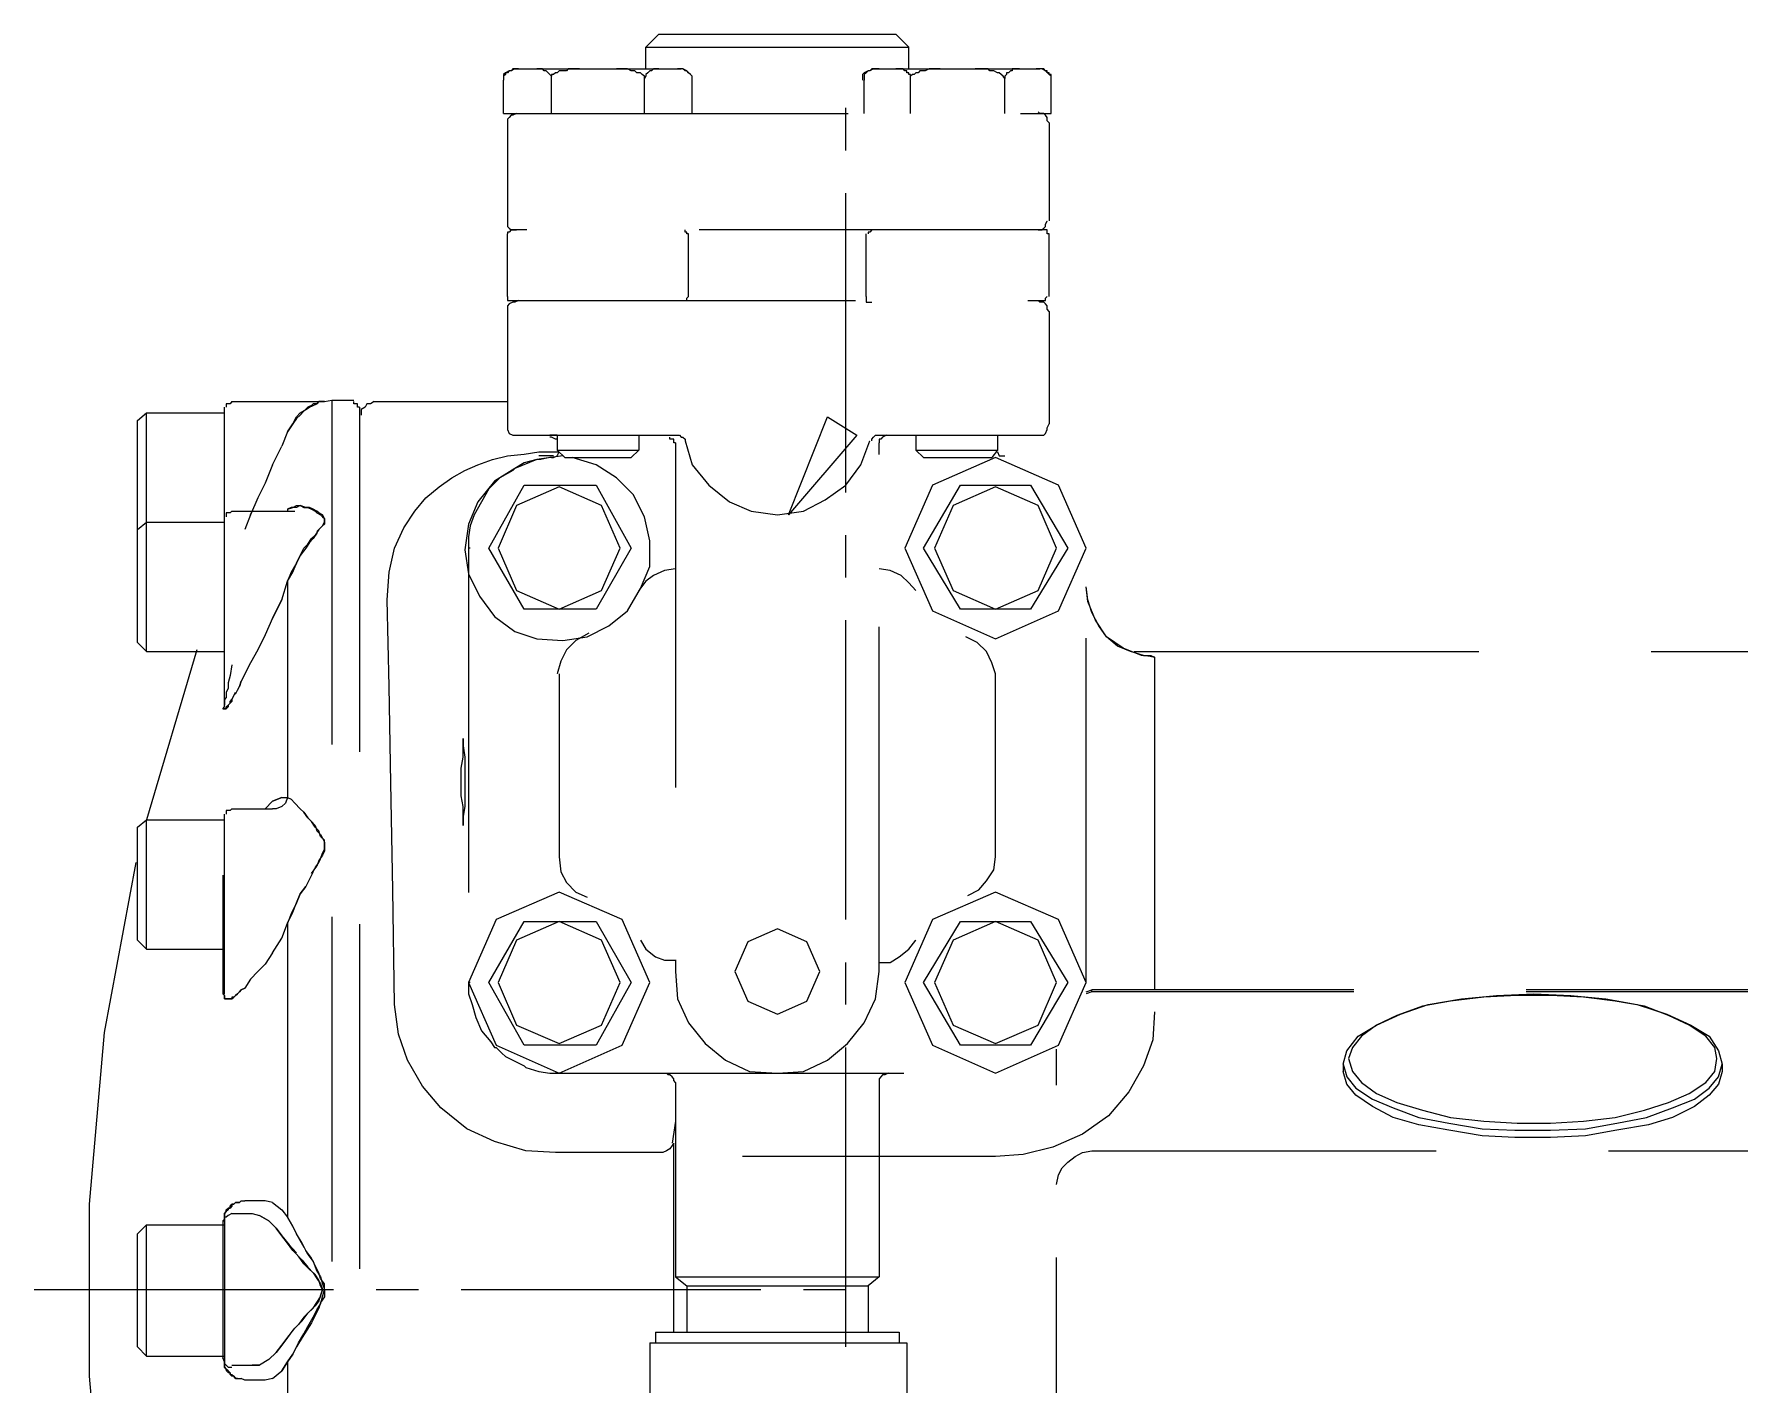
# Model space of a CAD drawing. Header units: inches. Extents: x -229 to 371, y -110 to 269.
# Drawn here: x 65.4 to 77.78, y 214.33 to 224.13 of the extents above; entities that cross this region are included whole.
import ezdxf

# ---------------------------------------------------------------- set-up
doc = ezdxf.new("R2010")
doc.units = ezdxf.units.IN
doc.header["$MEASUREMENT"] = 0
doc.linetypes.add('HIDDEN', pattern=[0.375, 0.25, -0.125])
doc.layers.get('0').update_dxf_attribs({"color": 10})

msp = doc.modelspace()

# ---------------------------------------------------------------- linework, layer by layer
at = {"color": 1, "linetype": 'HIDDEN', "ltscale": 10}
for p, q in [((69.841, 224.036), (69.935, 224.13)), ((69.841, 223.877), (69.841, 224.036)), ((69.841, 224.036), (71.747, 224.036)), ((69.935, 224.13), (71.653, 224.13)), ((71.747, 224.036), (71.653, 224.13)), ((71.747, 223.877), (71.747, 224.036)), ((68.821, 223.849), (68.808, 223.837)), ((68.808, 223.837), (68.808, 223.809)), ((68.821, 223.837), (68.808, 223.824)), ((68.808, 223.824), (68.808, 223.809)), ((68.808, 223.809), (68.808, 223.796)), ((68.808, 223.809), (68.808, 223.796)), ((68.808, 223.553), (68.808, 223.796)), ((68.808, 223.796), (68.808, 223.796)), ((68.849, 223.864), (68.821, 223.849)), ((68.836, 223.849), (68.821, 223.849)), ((68.821, 223.849), (68.821, 223.837)), ((68.849, 223.864), (68.836, 223.849)), ((68.862, 223.864), (68.849, 223.864)), ((68.862, 223.864), (68.849, 223.864)), ((68.889, 223.877), (68.862, 223.864)), ((68.876, 223.877), (68.862, 223.864)), ((68.889, 223.877), (68.876, 223.877)), ((68.876, 223.877), (68.876, 223.877)), ((68.889, 223.877), (70.096, 223.877)), ((68.902, 223.877), (68.889, 223.877)), ((68.917, 223.877), (68.902, 223.877)), ((69.063, 223.877), (69.05, 223.877)), ((69.078, 223.877), (69.063, 223.877)), ((69.091, 223.877), (69.078, 223.877)), ((69.103, 223.864), (69.091, 223.877)), ((69.091, 223.877), (69.091, 223.877)), ((69.116, 223.864), (69.103, 223.864)), ((69.131, 223.849), (69.116, 223.864)), ((69.116, 223.864), (69.116, 223.864)), ((69.144, 223.837), (69.131, 223.849)), ((69.131, 223.849), (69.131, 223.849)), ((69.156, 223.824), (69.144, 223.837)), ((69.144, 223.837), (69.144, 223.837)), ((69.171, 223.837), (69.156, 223.837)), ((69.156, 223.837), (69.156, 223.824)), ((69.156, 223.553), (69.156, 223.824)), ((69.184, 223.849), (69.171, 223.837)), ((69.197, 223.849), (69.184, 223.849)), ((69.211, 223.864), (69.197, 223.849)), ((69.224, 223.864), (69.211, 223.864)), ((69.237, 223.864), (69.224, 223.864)), ((69.265, 223.864), (69.237, 223.864)), ((69.277, 223.877), (69.265, 223.864)), ((69.305, 223.877), (69.277, 223.877)), ((69.318, 223.877), (69.305, 223.877)), ((69.345, 223.877), (69.318, 223.877)), ((69.358, 223.877), (69.345, 223.877)), ((69.64, 223.877), (69.627, 223.877)), ((69.668, 223.877), (69.64, 223.877)), ((69.68, 223.877), (69.668, 223.877)), ((69.708, 223.877), (69.68, 223.877)), ((69.733, 223.864), (69.708, 223.877)), ((69.761, 223.864), (69.733, 223.864)), ((69.774, 223.849), (69.761, 223.864)), ((69.801, 223.849), (69.774, 223.849)), ((69.814, 223.837), (69.801, 223.849)), ((69.829, 223.824), (69.814, 223.837)), ((69.841, 223.824), (69.829, 223.809)), ((69.829, 223.809), (69.829, 223.824)), ((69.829, 223.553), (69.829, 223.809)), ((69.854, 223.849), (69.841, 223.837)), ((69.841, 223.837), (69.841, 223.824)), ((69.869, 223.864), (69.854, 223.849)), ((69.854, 223.849), (69.854, 223.849)), ((69.882, 223.864), (69.869, 223.864)), ((69.895, 223.877), (69.882, 223.864)), ((69.909, 223.877), (69.895, 223.877)), ((69.922, 223.877), (69.909, 223.877)), ((69.935, 223.877), (69.922, 223.877)), ((69.922, 223.877), (69.922, 223.877)), ((70.083, 223.877), (70.069, 223.877)), ((70.109, 223.877), (70.083, 223.877)), ((70.083, 223.877), (70.083, 223.877)), ((70.096, 223.877), (70.083, 223.877)), ((70.109, 223.877), (70.096, 223.877)), ((70.137, 223.864), (70.109, 223.877)), ((70.124, 223.864), (70.109, 223.877)), ((70.109, 223.877), (70.109, 223.877)), ((70.137, 223.864), (70.124, 223.864)), ((70.164, 223.837), (70.137, 223.864)), ((70.149, 223.849), (70.137, 223.864)), ((70.137, 223.864), (70.137, 223.864)), ((70.164, 223.837), (70.149, 223.849)), ((70.149, 223.849), (70.149, 223.849)), ((70.177, 223.824), (70.164, 223.837)), ((70.177, 223.824), (70.164, 223.837)), ((70.164, 223.837), (70.164, 223.837)), ((70.177, 223.553), (70.177, 223.824)), ((71.424, 223.849), (71.411, 223.837)), ((71.411, 223.837), (71.411, 223.809)), ((71.411, 223.809), (71.411, 223.796)), ((71.411, 223.796), (71.411, 223.796)), ((71.452, 223.864), (71.424, 223.849)), ((71.439, 223.849), (71.424, 223.837)), ((71.424, 223.837), (71.424, 223.824)), ((71.424, 223.824), (71.424, 223.809)), ((71.424, 223.809), (71.424, 223.796)), ((71.424, 223.553), (71.424, 223.796)), ((71.452, 223.864), (71.439, 223.849)), ((71.439, 223.849), (71.439, 223.849)), ((71.464, 223.864), (71.452, 223.864)), ((71.464, 223.864), (71.452, 223.864)), ((71.492, 223.877), (71.464, 223.864)), ((71.479, 223.877), (71.464, 223.864)), ((71.492, 223.877), (71.479, 223.877)), ((71.492, 223.877), (72.699, 223.877)), ((71.505, 223.877), (71.492, 223.877)), ((71.519, 223.877), (71.505, 223.877)), ((71.532, 223.877), (71.519, 223.877)), ((71.666, 223.877), (71.653, 223.877)), ((71.679, 223.877), (71.666, 223.877)), ((71.693, 223.877), (71.679, 223.877)), ((71.706, 223.877), (71.693, 223.877)), ((71.719, 223.864), (71.706, 223.877)), ((71.734, 223.864), (71.719, 223.864)), ((71.719, 223.864), (71.719, 223.864)), ((71.734, 223.849), (71.734, 223.864)), ((71.747, 223.849), (71.734, 223.849)), ((71.747, 223.837), (71.747, 223.849)), ((71.759, 223.837), (71.747, 223.837)), ((71.774, 223.837), (71.759, 223.824)), ((71.759, 223.824), (71.759, 223.837)), ((71.759, 223.553), (71.759, 223.824)), ((71.787, 223.837), (71.774, 223.837)), ((71.8, 223.849), (71.787, 223.837)), ((71.815, 223.849), (71.8, 223.849)), ((71.827, 223.864), (71.815, 223.849)), ((71.84, 223.864), (71.827, 223.864)), ((71.855, 223.864), (71.84, 223.864)), ((71.867, 223.864), (71.855, 223.864)), ((71.895, 223.877), (71.867, 223.864)), ((71.908, 223.877), (71.895, 223.877)), ((71.935, 223.877), (71.908, 223.877)), ((71.948, 223.877), (71.935, 223.877)), ((71.976, 223.877), (71.948, 223.877)), ((72.256, 223.877), (72.23, 223.877)), ((72.271, 223.877), (72.256, 223.877)), ((72.296, 223.877), (72.271, 223.877)), ((72.323, 223.877), (72.296, 223.877)), ((72.336, 223.864), (72.323, 223.877)), ((72.364, 223.864), (72.336, 223.864)), ((72.392, 223.849), (72.364, 223.864)), ((72.404, 223.849), (72.392, 223.849)), ((72.417, 223.837), (72.404, 223.849)), ((72.432, 223.824), (72.417, 223.837)), ((72.445, 223.809), (72.432, 223.824)), ((72.457, 223.837), (72.445, 223.824)), ((72.445, 223.824), (72.445, 223.809)), ((72.445, 223.553), (72.445, 223.809)), ((72.472, 223.849), (72.457, 223.849)), ((72.457, 223.849), (72.457, 223.837)), ((72.485, 223.864), (72.472, 223.849)), ((72.497, 223.864), (72.485, 223.864)), ((72.51, 223.877), (72.497, 223.877)), ((72.497, 223.877), (72.497, 223.864)), ((72.525, 223.877), (72.51, 223.877)), ((72.538, 223.877), (72.525, 223.877)), ((72.551, 223.877), (72.538, 223.877)), ((72.686, 223.877), (72.671, 223.877)), ((72.712, 223.877), (72.686, 223.877)), ((72.686, 223.877), (72.686, 223.877)), ((72.699, 223.877), (72.686, 223.877)), ((72.712, 223.877), (72.699, 223.877)), ((72.739, 223.864), (72.712, 223.877)), ((72.727, 223.877), (72.712, 223.877)), ((72.739, 223.864), (72.727, 223.877)), ((72.767, 223.837), (72.739, 223.864)), ((72.752, 223.864), (72.739, 223.864)), ((72.739, 223.864), (72.739, 223.864)), ((72.752, 223.849), (72.752, 223.864)), ((72.767, 223.849), (72.752, 223.849)), ((72.767, 223.837), (72.767, 223.849)), ((72.78, 223.824), (72.767, 223.837)), ((72.78, 223.837), (72.767, 223.837)), ((72.78, 223.824), (72.78, 223.837)), ((72.78, 223.553), (72.78, 223.824)), ((68.808, 223.553), (72.78, 223.553)), ((68.849, 223.526), (68.836, 223.513)), ((68.836, 223.513), (68.836, 223.5)), ((68.862, 223.541), (68.849, 223.526)), ((68.876, 223.541), (68.862, 223.541)), ((68.902, 223.553), (68.876, 223.541)), ((71.29, 223.285), (71.29, 223.594)), ((72.699, 223.553), (72.686, 223.566)), ((72.686, 223.566), (72.686, 223.566)), ((72.727, 223.553), (72.699, 223.553)), ((72.739, 223.541), (72.727, 223.553)), ((72.752, 223.526), (72.739, 223.541)), ((72.752, 223.5), (72.752, 223.526)), ((68.836, 223.5), (68.836, 223.485)), ((68.836, 223.485), (68.836, 222.775)), ((68.836, 223.485), (68.836, 223.485)), ((72.767, 223.485), (72.752, 223.5)), ((72.767, 223.485), (72.767, 222.775)), ((71.29, 220.805), (71.29, 222.977)), ((68.836, 222.775), (68.836, 222.749)), ((72.739, 222.749), (72.752, 222.775)), ((72.752, 222.775), (72.752, 222.775)), ((68.836, 222.749), (68.836, 222.734)), ((68.836, 222.734), (68.849, 222.722)), ((68.849, 222.694), (68.836, 222.694)), ((68.836, 222.694), (68.836, 222.694)), ((68.836, 222.694), (68.836, 222.681)), ((68.836, 222.226), (68.836, 222.681)), ((68.836, 222.681), (68.836, 222.681)), ((68.836, 222.681), (68.836, 222.681)), ((68.849, 222.722), (68.862, 222.709)), ((68.862, 222.709), (68.849, 222.694)), ((68.849, 222.694), (68.849, 222.694)), ((72.727, 222.709), (68.862, 222.709)), ((68.862, 222.709), (68.876, 222.709)), ((68.876, 222.709), (68.902, 222.709)), ((68.902, 222.709), (68.902, 222.709)), ((70.124, 222.694), (70.124, 222.709)), ((70.124, 222.709), (70.124, 222.709)), ((70.137, 222.694), (70.124, 222.694)), ((70.137, 222.681), (70.137, 222.694)), ((70.137, 222.694), (70.137, 222.694)), ((70.137, 222.694), (70.137, 222.694)), ((70.149, 222.681), (70.137, 222.681)), ((70.149, 222.226), (70.149, 222.681)), ((71.439, 222.226), (71.439, 222.681)), ((71.464, 222.694), (71.452, 222.694)), ((71.452, 222.694), (71.452, 222.694)), ((71.452, 222.694), (71.452, 222.681)), ((71.452, 222.681), (71.452, 222.681)), ((71.452, 222.681), (71.452, 222.681)), ((71.479, 222.709), (71.464, 222.694)), ((71.464, 222.694), (71.464, 222.694)), ((72.686, 222.709), (72.699, 222.709)), ((72.699, 222.709), (72.712, 222.709)), ((72.712, 222.709), (72.727, 222.722)), ((72.727, 222.722), (72.739, 222.734)), ((72.727, 222.709), (72.727, 222.722)), ((72.727, 222.722), (72.727, 222.722)), ((72.739, 222.709), (72.727, 222.709)), ((72.739, 222.734), (72.739, 222.749)), ((72.752, 222.709), (72.739, 222.709)), ((72.752, 222.694), (72.752, 222.709)), ((72.752, 222.681), (72.752, 222.694)), ((72.767, 222.681), (72.752, 222.681)), ((72.767, 222.226), (72.767, 222.681)), ((68.836, 222.226), (68.836, 222.213)), ((68.836, 222.213), (68.836, 222.213)), ((68.836, 222.213), (68.836, 222.198)), ((68.836, 222.198), (68.849, 222.198)), ((68.849, 222.173), (68.836, 222.158)), ((68.836, 222.158), (68.836, 222.133)), ((68.849, 222.198), (68.849, 222.198)), ((68.849, 222.198), (68.862, 222.198)), ((68.876, 222.186), (68.849, 222.173)), ((68.862, 222.198), (72.727, 222.198)), ((68.862, 222.198), (68.862, 222.198)), ((68.889, 222.186), (68.876, 222.186)), ((68.917, 222.198), (68.889, 222.186)), ((70.124, 222.198), (70.124, 222.198)), ((70.124, 222.198), (70.137, 222.198)), ((70.137, 222.213), (70.149, 222.226)), ((70.137, 222.198), (70.137, 222.213)), ((70.137, 222.213), (70.137, 222.213)), ((70.137, 222.198), (70.137, 222.198)), ((70.149, 222.226), (70.149, 222.226)), ((71.439, 222.226), (71.439, 222.213)), ((71.439, 222.213), (71.439, 222.198)), ((71.439, 222.198), (71.439, 222.186)), ((71.439, 222.186), (71.452, 222.186)), ((71.452, 222.186), (71.464, 222.186)), ((71.464, 222.186), (71.479, 222.186)), ((71.479, 222.186), (71.479, 222.186)), ((72.699, 222.186), (72.686, 222.198)), ((72.686, 222.198), (72.686, 222.198)), ((72.727, 222.186), (72.699, 222.186)), ((72.727, 222.198), (72.727, 222.198)), ((72.727, 222.198), (72.739, 222.198)), ((72.739, 222.173), (72.727, 222.186)), ((72.739, 222.213), (72.752, 222.226)), ((72.739, 222.198), (72.739, 222.213)), ((72.739, 222.213), (72.739, 222.213)), ((72.739, 222.198), (72.739, 222.198)), ((72.752, 222.158), (72.739, 222.173)), ((72.752, 222.226), (72.752, 222.226)), ((72.752, 222.133), (72.752, 222.158)), ((68.836, 222.133), (68.836, 222.117)), ((68.836, 222.117), (68.836, 221.301)), ((68.836, 222.117), (68.836, 222.117)), ((72.767, 222.117), (72.752, 222.133)), ((72.767, 222.117), (72.767, 221.301)), ((66.782, 219.276), (66.782, 221.422)), ((66.81, 221.447), (66.795, 221.447)), ((66.795, 221.447), (66.795, 221.435)), ((66.795, 221.435), (66.795, 221.422)), ((66.795, 221.422), (66.795, 221.422)), ((66.795, 221.422), (66.795, 221.422)), ((66.823, 221.447), (66.81, 221.447)), ((66.836, 221.463), (66.823, 221.447)), ((66.836, 221.463), (67.493, 221.463)), ((67.387, 221.422), (67.359, 221.394)), ((67.372, 221.407), (67.4, 221.422)), ((67.413, 221.435), (67.387, 221.422)), ((67.4, 221.422), (67.427, 221.435)), ((67.427, 221.447), (67.413, 221.435)), ((67.453, 221.447), (67.427, 221.447)), ((67.427, 221.435), (67.453, 221.447)), ((67.468, 221.463), (67.453, 221.447)), ((67.453, 221.447), (67.468, 221.463)), ((67.468, 221.463), (67.48, 221.463)), ((67.48, 221.463), (67.468, 221.463)), ((67.48, 221.463), (67.508, 221.463)), ((67.493, 221.463), (67.48, 221.463)), ((67.508, 221.463), (67.493, 221.463)), ((67.508, 221.463), (67.493, 221.463)), ((67.493, 221.463), (67.493, 221.463)), ((67.508, 221.463), (67.561, 221.475)), ((67.508, 221.463), (67.508, 221.463)), ((67.508, 221.463), (67.508, 221.463)), ((67.561, 221.475), (67.561, 208.556)), ((67.561, 221.475), (67.722, 221.475)), ((67.722, 221.447), (67.722, 221.463)), ((67.722, 221.463), (67.722, 221.463)), ((67.735, 221.447), (67.722, 221.447)), ((67.748, 221.447), (67.735, 221.447)), ((67.748, 221.435), (67.748, 221.447)), ((67.748, 221.422), (67.748, 221.435)), ((67.762, 221.422), (67.748, 221.422)), ((67.762, 221.422), (67.762, 208.609)), ((67.803, 221.422), (67.775, 221.407)), ((67.816, 221.447), (67.803, 221.422)), ((67.843, 221.447), (67.816, 221.447)), ((67.869, 221.463), (67.843, 221.447)), ((67.869, 221.463), (68.836, 221.463)), ((66.152, 221.326), (66.218, 221.382)), ((66.152, 219.715), (66.152, 221.326)), ((66.218, 219.65), (66.218, 221.382)), ((66.218, 221.382), (66.782, 221.382)), ((67.279, 221.301), (67.239, 221.245)), ((67.239, 221.245), (67.279, 221.301)), ((67.279, 221.301), (67.306, 221.354)), ((67.306, 221.341), (67.279, 221.301)), ((67.306, 221.354), (67.332, 221.382)), ((67.332, 221.366), (67.306, 221.341)), ((67.332, 221.382), (67.372, 221.407)), ((67.359, 221.394), (67.332, 221.366)), ((67.775, 221.407), (67.775, 221.382)), ((67.775, 221.382), (67.775, 221.366)), ((67.775, 221.366), (67.775, 221.366)), ((68.836, 221.301), (68.836, 221.273)), ((70.875, 220.643), (71.157, 221.354)), ((71.157, 221.354), (71.371, 221.22)), ((72.752, 221.273), (72.767, 221.301)), ((72.767, 221.301), (72.767, 221.301)), ((67.239, 221.245), (67.198, 221.139)), ((68.836, 221.273), (68.836, 221.26)), ((68.836, 221.26), (68.849, 221.232)), ((68.849, 221.232), (68.876, 221.22)), ((68.876, 221.22), (68.889, 221.22)), ((68.889, 221.22), (68.917, 221.22)), ((68.917, 221.22), (70.069, 221.22)), ((68.917, 221.22), (68.917, 221.22)), ((69.171, 221.22), (69.144, 221.22)), ((69.156, 221.205), (69.144, 221.205)), ((69.144, 221.205), (69.144, 221.205)), ((69.184, 221.192), (69.156, 221.205)), ((69.197, 221.22), (69.171, 221.22)), ((69.197, 221.192), (69.184, 221.192)), ((69.197, 221.22), (69.197, 221.111)), ((69.789, 221.22), (69.789, 221.111)), ((70.015, 221.192), (70.015, 221.205)), ((70.015, 221.205), (70.015, 221.205)), ((70.03, 221.192), (70.015, 221.192)), ((70.043, 221.192), (70.03, 221.192)), ((70.043, 221.179), (70.043, 221.192)), ((70.043, 221.164), (70.043, 221.179)), ((70.056, 221.164), (70.043, 221.164)), ((70.056, 221.164), (70.056, 217.329)), ((70.069, 221.22), (70.083, 221.22)), ((70.083, 221.22), (70.096, 221.205)), ((70.096, 221.205), (70.109, 221.205)), ((70.109, 221.205), (70.124, 221.192)), ((70.124, 221.192), (70.124, 221.179)), ((70.124, 221.179), (70.177, 221.005)), ((71.371, 221.22), (70.875, 220.643)), ((71.399, 221.005), (71.464, 221.179)), ((71.464, 221.179), (71.464, 221.179)), ((71.479, 221.192), (71.492, 221.205)), ((71.479, 221.179), (71.479, 221.192)), ((71.492, 221.205), (71.505, 221.22)), ((71.492, 221.205), (71.492, 221.205)), ((71.505, 221.22), (71.519, 221.22)), ((71.519, 221.22), (72.686, 221.22)), ((71.545, 221.192), (71.532, 221.192)), ((71.532, 221.192), (71.532, 221.179)), ((71.532, 221.179), (71.532, 221.164)), ((71.532, 217.329), (71.532, 221.164)), ((71.532, 221.164), (71.532, 221.164)), ((71.558, 221.205), (71.545, 221.192)), ((71.585, 221.22), (71.558, 221.205)), ((71.558, 221.205), (71.558, 221.205)), ((71.8, 221.22), (71.8, 221.111)), ((72.392, 221.22), (72.392, 221.111)), ((72.686, 221.22), (72.699, 221.22)), ((72.699, 221.22), (72.727, 221.22)), ((72.727, 221.22), (72.739, 221.232)), ((72.739, 221.232), (72.752, 221.26)), ((72.752, 221.26), (72.752, 221.273)), ((67.13, 221.005), (67.198, 221.139)), ((68.62, 221.005), (68.728, 221.043)), ((68.728, 221.043), (68.836, 221.071)), ((68.836, 221.071), (68.957, 221.083)), ((69.05, 221.043), (68.889, 220.977)), ((68.957, 221.083), (69.063, 221.098)), ((69.05, 221.043), (68.957, 221.018)), ((69.237, 221.071), (69.05, 221.043)), ((69.078, 221.043), (69.05, 221.043)), ((69.063, 221.098), (69.211, 221.098)), ((69.171, 221.071), (69.063, 221.071)), ((69.144, 221.058), (69.078, 221.043)), ((69.156, 221.058), (69.144, 221.058)), ((69.156, 221.058), (69.171, 221.058)), ((69.171, 221.058), (69.197, 221.071)), ((69.197, 221.111), (69.252, 221.058)), ((69.197, 221.111), (69.789, 221.111)), ((69.197, 221.071), (69.211, 221.098)), ((69.211, 221.098), (69.211, 221.098)), ((69.252, 221.058), (69.733, 221.058)), ((69.479, 221.005), (69.305, 221.058)), ((69.305, 221.058), (69.305, 221.058)), ((69.789, 221.111), (69.733, 221.058)), ((71.8, 221.111), (71.855, 221.058)), ((71.8, 221.111), (72.392, 221.111)), ((71.855, 221.058), (72.351, 221.058)), ((72.377, 221.058), (71.92, 220.858)), ((72.392, 221.111), (72.351, 221.058)), ((72.833, 220.858), (72.377, 221.058)), ((72.392, 221.098), (72.404, 221.071)), ((72.404, 221.071), (72.417, 221.071)), ((72.417, 221.071), (72.445, 221.071)), ((72.445, 221.071), (72.445, 221.071)), ((67.13, 221.005), (67.077, 220.871)), ((68.433, 220.911), (68.526, 220.964)), ((68.526, 220.964), (68.62, 221.005)), ((68.889, 220.977), (68.741, 220.886)), ((68.876, 220.964), (68.781, 220.911)), ((68.889, 220.977), (68.876, 220.964)), ((68.957, 221.018), (68.889, 220.977)), ((69.627, 220.911), (69.479, 221.005)), ((70.177, 221.005), (70.298, 220.858)), ((71.29, 220.858), (71.399, 221.005)), ((67.077, 220.871), (67.024, 220.765)), ((68.244, 220.765), (68.34, 220.846)), ((68.34, 220.846), (68.433, 220.911)), ((68.741, 220.886), (68.62, 220.737)), ((68.7, 220.83), (68.647, 220.737)), ((68.781, 220.911), (68.7, 220.83)), ((68.7, 220.401), (68.957, 220.858)), ((69.211, 220.846), (68.902, 220.709)), ((68.957, 220.858), (69.479, 220.858)), ((69.519, 220.709), (69.211, 220.846)), ((69.479, 220.858), (69.733, 220.401)), ((69.748, 220.79), (69.627, 220.911)), ((70.298, 220.858), (70.446, 220.737)), ((71.142, 220.75), (71.29, 220.858)), ((71.92, 220.858), (71.719, 220.401)), ((71.855, 220.401), (72.122, 220.858)), ((72.377, 220.846), (72.069, 220.709)), ((72.122, 220.858), (72.631, 220.858)), ((72.686, 220.709), (72.377, 220.846)), ((72.631, 220.858), (72.901, 220.401)), ((73.034, 220.401), (72.833, 220.858)), ((66.836, 220.669), (66.823, 220.656)), ((66.836, 220.669), (67.292, 220.669)), ((67.024, 220.765), (66.971, 220.643)), ((66.971, 220.643), (66.984, 220.669)), ((67.266, 220.696), (67.239, 220.684)), ((67.239, 220.684), (67.279, 220.696)), ((67.239, 220.684), (67.239, 220.669)), ((67.239, 220.684), (67.239, 220.669)), ((67.306, 220.696), (67.266, 220.696)), ((67.279, 220.696), (67.306, 220.709)), ((67.306, 220.709), (67.332, 220.709)), ((67.332, 220.709), (67.306, 220.696)), ((67.332, 220.709), (67.359, 220.696)), ((67.372, 220.696), (67.332, 220.709)), ((67.359, 220.696), (67.387, 220.696)), ((67.4, 220.696), (67.372, 220.696)), ((67.387, 220.696), (67.413, 220.684)), ((67.427, 220.684), (67.4, 220.696)), ((67.413, 220.684), (67.44, 220.669)), ((67.453, 220.669), (67.427, 220.684)), ((67.44, 220.669), (67.453, 220.656)), ((67.468, 220.656), (67.453, 220.669)), ((68.085, 220.547), (68.163, 220.669)), ((68.163, 220.669), (68.244, 220.765)), ((68.62, 220.737), (68.554, 220.575)), ((68.647, 220.737), (68.594, 220.643)), ((68.902, 220.709), (68.768, 220.401)), ((69.653, 220.401), (69.519, 220.709)), ((69.829, 220.628), (69.748, 220.79)), ((70.446, 220.737), (70.605, 220.669)), ((70.605, 220.669), (70.794, 220.643)), ((70.794, 220.643), (70.983, 220.669)), ((70.983, 220.669), (71.142, 220.75)), ((72.069, 220.709), (71.935, 220.401)), ((72.82, 220.401), (72.686, 220.709)), ((66.152, 220.535), (66.218, 220.588)), ((66.218, 220.588), (66.782, 220.588)), ((66.81, 220.656), (66.795, 220.656)), ((66.795, 220.656), (66.795, 220.643)), ((66.795, 220.643), (66.795, 220.628)), ((66.795, 220.628), (66.795, 220.628)), ((66.795, 220.628), (66.795, 220.628)), ((66.823, 220.656), (66.81, 220.656)), ((66.971, 220.643), (66.931, 220.535)), ((67.453, 220.656), (67.48, 220.643)), ((67.453, 220.522), (67.48, 220.547)), ((67.493, 220.643), (67.468, 220.656)), ((67.493, 220.562), (67.468, 220.535)), ((67.48, 220.643), (67.493, 220.628)), ((67.48, 220.547), (67.493, 220.562)), ((67.508, 220.616), (67.493, 220.643)), ((67.493, 220.628), (67.508, 220.616)), ((67.493, 220.562), (67.508, 220.588)), ((67.508, 220.575), (67.493, 220.562)), ((67.508, 220.616), (67.508, 220.603)), ((67.508, 220.603), (67.508, 220.616)), ((67.508, 220.603), (67.508, 220.575)), ((67.508, 220.588), (67.508, 220.603)), ((68.017, 220.401), (68.085, 220.547)), ((68.554, 220.575), (68.526, 220.388)), ((68.566, 220.562), (68.554, 220.482)), ((68.594, 220.643), (68.566, 220.562)), ((69.869, 220.454), (69.829, 220.628)), ((67.359, 220.401), (67.387, 220.428)), ((67.4, 220.441), (67.372, 220.401)), ((67.387, 220.428), (67.413, 220.469)), ((67.427, 220.469), (67.4, 220.441)), ((67.413, 220.469), (67.44, 220.494)), ((67.453, 220.509), (67.427, 220.469)), ((67.468, 220.535), (67.44, 220.494)), ((68.554, 220.482), (68.554, 220.401)), ((69.869, 220.267), (69.869, 220.454)), ((71.29, 220.186), (71.29, 220.494)), ((67.332, 220.348), (67.306, 220.292)), ((67.306, 220.292), (67.332, 220.348)), ((67.372, 220.401), (67.332, 220.348)), ((67.332, 220.348), (67.359, 220.401)), ((67.977, 220.226), (68.017, 220.401)), ((68.526, 220.388), (68.554, 220.214)), ((68.554, 220.401), (68.554, 217.248)), ((68.566, 220.401), (68.554, 220.401)), ((68.554, 220.401), (68.554, 217.248)), ((68.957, 219.958), (68.7, 220.401)), ((68.768, 220.401), (68.902, 220.092)), ((69.733, 220.401), (69.479, 219.958)), ((69.519, 220.092), (69.653, 220.401)), ((71.719, 220.401), (71.92, 219.946)), ((72.122, 219.958), (71.855, 220.401)), ((71.935, 220.401), (72.069, 220.092)), ((72.901, 220.401), (72.631, 219.958)), ((72.686, 220.092), (72.82, 220.401)), ((72.833, 219.946), (73.034, 220.401)), ((73.034, 217.248), (73.034, 220.401)), ((67.266, 220.226), (67.239, 220.16)), ((67.239, 220.16), (67.279, 220.226)), ((67.306, 220.292), (67.266, 220.226)), ((67.279, 220.226), (67.306, 220.292)), ((67.964, 220.026), (67.977, 220.226)), ((68.554, 220.214), (68.634, 220.052)), ((69.801, 220.107), (69.869, 220.267)), ((69.895, 220.201), (69.841, 220.16)), ((69.975, 220.239), (69.895, 220.201)), ((70.056, 220.251), (69.975, 220.239)), ((71.613, 220.239), (71.532, 220.251)), ((71.532, 220.251), (71.532, 220.251)), ((71.693, 220.201), (71.613, 220.239)), ((71.747, 220.148), (71.693, 220.201)), ((67.198, 220.026), (67.239, 220.16)), ((67.239, 220.16), (67.239, 218.59)), ((68.634, 220.052), (68.741, 219.905)), ((68.902, 220.092), (69.211, 219.958)), ((69.211, 219.958), (69.519, 220.092)), ((69.708, 219.946), (69.801, 220.107)), ((69.841, 220.16), (69.789, 220.092)), ((69.789, 220.092), (69.789, 220.092)), ((71.8, 220.092), (71.747, 220.148)), ((72.069, 220.092), (72.377, 219.958)), ((72.377, 219.958), (72.686, 220.092)), ((73.047, 220.014), (73.034, 220.12)), ((73.047, 220.026), (73.034, 220.12)), ((67.13, 219.892), (67.198, 220.026)), ((67.198, 220.026), (67.13, 219.892)), ((67.977, 219.397), (67.964, 220.026)), ((69.479, 219.958), (68.957, 219.958)), ((69.572, 219.837), (69.708, 219.946)), ((71.92, 219.946), (72.377, 219.743)), ((72.631, 219.958), (72.122, 219.958)), ((72.377, 219.743), (72.833, 219.946)), ((73.075, 219.933), (73.047, 220.026)), ((73.102, 219.877), (73.047, 220.014)), ((73.127, 219.837), (73.075, 219.933)), ((67.13, 219.892), (67.077, 219.771)), ((68.741, 219.905), (68.889, 219.796)), ((69.413, 219.756), (69.572, 219.837)), ((71.29, 217.705), (71.29, 219.877)), ((73.183, 219.756), (73.102, 219.877)), ((73.183, 219.756), (73.127, 219.837)), ((66.152, 219.715), (66.218, 219.65)), ((67.077, 219.771), (67.024, 219.662)), ((68.889, 219.796), (69.05, 219.743)), ((69.05, 219.743), (69.237, 219.731)), ((69.237, 219.731), (69.413, 219.756)), ((69.333, 219.731), (69.265, 219.662)), ((69.426, 219.784), (69.333, 219.731)), ((72.243, 219.715), (72.162, 219.756)), ((72.162, 219.756), (72.162, 219.756)), ((72.311, 219.65), (72.243, 219.715)), ((73.304, 219.675), (73.183, 219.756)), ((73.263, 219.69), (73.183, 219.756)), ((73.357, 219.65), (73.263, 219.69)), ((66.581, 219.662), (66.218, 218.429)), ((66.218, 219.65), (66.782, 219.65)), ((66.836, 219.554), (66.823, 219.475)), ((66.971, 219.569), (66.903, 219.435)), ((67.024, 219.662), (66.971, 219.569)), ((69.224, 219.581), (69.197, 219.488)), ((69.265, 219.662), (69.224, 219.581)), ((72.351, 219.569), (72.311, 219.65)), ((72.377, 219.488), (72.351, 219.569)), ((73.437, 219.622), (73.304, 219.675)), ((73.45, 219.622), (73.357, 219.65)), ((73.384, 219.65), (78.011, 219.65)), ((73.41, 219.635), (73.45, 219.622)), ((73.45, 219.622), (73.437, 219.622)), ((73.45, 219.622), (73.45, 219.622)), ((73.45, 219.622), (73.503, 219.622)), ((73.531, 219.609), (73.45, 219.622)), ((73.45, 219.622), (73.478, 219.622)), ((73.478, 219.622), (73.531, 219.609)), ((73.503, 219.622), (73.531, 219.609)), ((73.531, 219.609), (73.531, 217.195)), ((66.823, 219.475), (66.81, 219.422)), ((66.903, 219.435), (66.891, 219.397)), ((66.891, 219.397), (66.903, 219.435)), ((69.197, 219.488), (69.197, 219.488)), ((69.211, 219.488), (69.211, 218.161)), ((72.377, 218.161), (72.377, 219.488)), ((66.795, 219.316), (66.782, 219.301)), ((66.81, 219.382), (66.795, 219.356)), ((66.795, 219.356), (66.795, 219.341)), ((66.795, 219.341), (66.795, 219.329)), ((66.795, 219.329), (66.795, 219.316)), ((66.81, 219.422), (66.81, 219.382)), ((66.836, 219.301), (66.85, 219.329)), ((66.85, 219.329), (66.863, 219.356)), ((66.863, 219.341), (66.876, 219.369)), ((66.876, 219.369), (66.891, 219.397)), ((67.989, 218.697), (67.977, 219.397)), ((66.77, 219.235), (66.782, 219.248)), ((66.77, 219.235), (66.782, 219.235)), ((66.782, 219.235), (66.77, 219.235)), ((66.782, 219.301), (66.782, 219.288)), ((66.782, 219.288), (66.782, 219.276)), ((66.782, 219.26), (66.782, 219.276)), ((66.782, 219.276), (66.782, 219.276)), ((66.782, 219.276), (66.782, 219.26)), ((66.782, 219.26), (66.782, 219.276)), ((66.782, 219.248), (66.782, 219.26)), ((66.782, 219.235), (66.782, 219.235)), ((66.782, 219.235), (66.782, 219.235)), ((66.782, 219.235), (66.782, 219.235)), ((66.782, 219.235), (66.795, 219.235)), ((66.795, 219.235), (66.782, 219.235)), ((66.782, 219.235), (66.782, 219.235)), ((66.782, 219.235), (66.782, 219.235)), ((66.782, 219.235), (66.782, 219.235)), ((66.795, 219.248), (66.81, 219.26)), ((66.795, 219.235), (66.795, 219.248)), ((66.81, 219.248), (66.795, 219.235)), ((66.81, 219.26), (66.823, 219.276)), ((66.823, 219.276), (66.81, 219.26)), ((66.81, 219.26), (66.81, 219.248)), ((66.823, 219.288), (66.836, 219.301)), ((66.823, 219.276), (66.823, 219.288)), ((66.836, 219.288), (66.823, 219.276)), ((66.836, 219.301), (66.836, 219.288)), ((68.514, 219.02), (68.514, 219.005)), ((68.514, 219.005), (68.514, 219.02)), ((68.514, 219.005), (68.514, 218.965)), ((68.514, 218.965), (68.514, 219.005)), ((68.514, 218.965), (68.526, 218.884)), ((68.514, 218.884), (68.514, 218.965)), ((68.501, 218.803), (68.514, 218.884)), ((68.526, 218.884), (68.526, 218.803)), ((68.004, 217.92), (67.989, 218.697)), ((68.501, 218.709), (68.501, 218.803)), ((68.501, 218.603), (68.501, 218.709)), ((68.526, 218.803), (68.526, 218.709)), ((68.526, 218.709), (68.526, 218.603)), ((67.13, 218.565), (67.077, 218.509)), ((67.198, 218.59), (67.13, 218.565)), ((67.13, 218.565), (67.198, 218.59)), ((67.198, 218.59), (67.239, 218.59)), ((67.239, 218.59), (67.226, 218.55)), ((67.239, 218.59), (67.226, 218.55)), ((67.239, 218.59), (67.266, 218.578)), ((67.266, 218.578), (67.292, 218.55)), ((68.514, 218.525), (68.501, 218.603)), ((68.526, 218.603), (68.526, 218.525)), ((66.782, 217.182), (66.782, 218.469)), ((66.81, 218.497), (66.795, 218.497)), ((66.795, 218.497), (66.795, 218.484)), ((66.795, 218.484), (66.795, 218.469)), ((66.795, 218.469), (66.795, 218.469)), ((66.795, 218.469), (66.795, 218.469)), ((66.823, 218.497), (66.81, 218.497)), ((66.836, 218.509), (66.823, 218.497)), ((66.836, 218.509), (67.13, 218.509)), ((67.158, 218.509), (67.13, 218.509)), ((67.13, 218.509), (67.13, 218.509)), ((67.198, 218.525), (67.158, 218.509)), ((67.226, 218.55), (67.198, 218.525)), ((67.332, 218.509), (67.292, 218.55)), ((67.359, 218.484), (67.332, 218.509)), ((67.359, 218.484), (67.387, 218.444)), ((67.387, 218.444), (67.359, 218.484)), ((67.387, 218.444), (67.413, 218.416)), ((67.413, 218.416), (67.387, 218.444)), ((68.514, 218.456), (68.514, 218.525)), ((68.526, 218.525), (68.514, 218.456)), ((68.514, 218.403), (68.514, 218.456)), ((68.514, 218.456), (68.514, 218.403)), ((66.152, 218.375), (66.218, 218.429)), ((66.152, 217.556), (66.152, 218.375)), ((66.218, 217.491), (66.218, 218.429)), ((66.218, 218.429), (66.782, 218.429)), ((66.218, 218.429), (66.218, 218.429)), ((67.413, 218.416), (67.44, 218.388)), ((67.44, 218.375), (67.413, 218.416)), ((67.44, 218.388), (67.453, 218.348)), ((67.468, 218.348), (67.44, 218.375)), ((67.453, 218.348), (67.48, 218.322)), ((67.48, 218.307), (67.468, 218.348)), ((67.48, 218.322), (67.493, 218.295)), ((68.514, 218.388), (68.514, 218.403)), ((68.514, 218.403), (68.514, 218.388)), ((67.508, 218.282), (67.48, 218.307)), ((67.493, 218.295), (67.508, 218.267)), ((67.493, 218.186), (67.508, 218.214)), ((67.508, 218.201), (67.493, 218.173)), ((67.508, 218.241), (67.508, 218.282)), ((67.508, 218.267), (67.508, 218.241)), ((67.508, 218.241), (67.508, 218.201)), ((67.508, 218.214), (67.508, 218.241)), ((66.14, 218.12), (65.91, 216.886)), ((67.413, 218.039), (67.453, 218.092)), ((67.44, 218.08), (67.468, 218.12)), ((67.468, 218.133), (67.453, 218.092)), ((67.493, 218.173), (67.468, 218.133)), ((67.468, 218.12), (67.48, 218.145)), ((67.48, 218.145), (67.493, 218.186)), ((69.211, 218.161), (69.224, 218.052)), ((72.364, 218.067), (72.377, 218.161)), ((72.377, 218.161), (72.377, 218.161)), ((66.77, 218.027), (66.77, 217.167)), ((67.372, 217.946), (67.332, 217.893)), ((67.332, 217.893), (67.372, 217.946)), ((67.4, 217.999), (67.372, 217.946)), ((67.427, 218.052), (67.4, 217.999)), ((69.224, 218.052), (69.265, 217.973)), ((69.265, 217.973), (69.333, 217.905)), ((72.256, 217.92), (72.311, 217.986)), ((72.311, 217.986), (72.364, 218.067)), ((67.306, 217.827), (67.266, 217.746)), ((67.279, 217.759), (67.306, 217.827)), ((67.332, 217.893), (67.306, 217.827)), ((67.306, 217.827), (67.332, 217.893)), ((68.017, 217.089), (68.004, 217.92)), ((69.211, 217.905), (68.755, 217.705)), ((69.668, 217.705), (69.211, 217.905)), ((69.333, 217.905), (69.413, 217.867)), ((69.413, 217.867), (69.413, 217.867)), ((72.377, 217.905), (71.92, 217.705)), ((72.175, 217.88), (72.256, 217.92)), ((72.833, 217.705), (72.377, 217.905)), ((67.239, 217.678), (67.279, 217.759)), ((67.266, 217.746), (67.239, 217.678)), ((68.755, 217.705), (68.554, 217.248)), ((69.869, 217.248), (69.668, 217.705)), ((71.92, 217.705), (71.719, 217.248)), ((73.034, 217.248), (72.833, 217.705)), ((67.198, 217.571), (67.239, 217.678)), ((67.239, 217.678), (67.239, 215.546)), ((68.7, 217.248), (68.957, 217.69)), ((69.211, 217.69), (68.902, 217.556)), ((68.957, 217.69), (69.479, 217.69)), ((69.519, 217.556), (69.211, 217.69)), ((69.479, 217.69), (69.733, 217.248)), ((70.794, 217.637), (70.58, 217.544)), ((71.008, 217.544), (70.794, 217.637)), ((71.855, 217.248), (72.122, 217.69)), ((72.377, 217.69), (72.069, 217.556)), ((72.122, 217.69), (72.631, 217.69)), ((72.686, 217.556), (72.377, 217.69)), ((72.631, 217.69), (72.901, 217.248)), ((66.152, 217.556), (66.218, 217.491)), ((66.218, 217.491), (66.782, 217.491)), ((67.13, 217.463), (67.077, 217.382)), ((67.13, 217.463), (67.198, 217.571)), ((68.902, 217.556), (68.768, 217.248)), ((69.653, 217.248), (69.519, 217.556)), ((69.801, 217.556), (69.841, 217.491)), ((69.841, 217.491), (69.909, 217.435)), ((70.58, 217.544), (70.486, 217.329)), ((71.102, 217.329), (71.008, 217.544)), ((71.679, 217.435), (71.747, 217.491)), ((71.747, 217.491), (71.8, 217.556)), ((71.8, 217.556), (71.8, 217.556)), ((72.069, 217.556), (71.935, 217.248)), ((72.82, 217.248), (72.686, 217.556)), ((67.024, 217.329), (66.971, 217.273)), ((67.077, 217.382), (67.024, 217.329)), ((69.909, 217.435), (69.975, 217.41)), ((69.975, 217.41), (70.056, 217.41)), ((70.056, 217.41), (70.056, 217.41)), ((70.056, 217.329), (70.069, 217.129)), ((70.486, 217.329), (70.58, 217.114)), ((71.008, 217.114), (71.102, 217.329)), ((71.29, 217.089), (71.29, 217.394)), ((71.505, 217.129), (71.532, 217.329)), ((71.532, 217.394), (71.613, 217.394)), ((71.532, 217.329), (71.532, 217.329)), ((71.613, 217.394), (71.679, 217.435)), ((66.903, 217.195), (66.931, 217.207)), ((66.931, 217.207), (66.903, 217.195)), ((66.971, 217.273), (66.931, 217.207)), ((68.566, 217.248), (68.554, 217.248)), ((68.554, 217.248), (68.755, 216.793)), ((68.554, 217.248), (68.554, 217.167)), ((68.957, 216.793), (68.7, 217.248)), ((68.768, 217.248), (68.902, 216.939)), ((69.733, 217.248), (69.479, 216.793)), ((69.519, 216.939), (69.653, 217.248)), ((69.668, 216.793), (69.869, 217.248)), ((70.069, 217.273), (70.069, 217.273)), ((71.719, 217.248), (71.92, 216.793)), ((72.122, 216.793), (71.855, 217.248)), ((71.935, 217.248), (72.069, 216.939)), ((72.901, 217.248), (72.631, 216.793)), ((72.686, 216.939), (72.82, 217.248)), ((72.833, 216.793), (73.034, 217.248)), ((66.782, 217.154), (66.77, 217.167)), ((66.77, 217.167), (66.782, 217.167)), ((66.77, 217.167), (66.782, 217.154)), ((66.782, 217.182), (66.782, 217.182)), ((66.782, 217.167), (66.782, 217.182)), ((66.782, 217.142), (66.782, 217.154)), ((66.782, 217.154), (66.782, 217.142)), ((66.782, 217.129), (66.782, 217.142)), ((66.782, 217.142), (66.782, 217.142)), ((66.782, 217.142), (66.782, 217.129)), ((66.795, 217.129), (66.782, 217.129)), ((66.782, 217.129), (66.782, 217.129)), ((66.782, 217.129), (66.795, 217.129)), ((66.81, 217.129), (66.795, 217.129)), ((66.795, 217.129), (66.795, 217.129)), ((66.795, 217.129), (66.81, 217.129)), ((66.823, 217.129), (66.81, 217.129)), ((66.81, 217.129), (66.81, 217.129)), ((66.81, 217.129), (66.823, 217.129)), ((66.836, 217.129), (66.823, 217.129)), ((66.823, 217.129), (66.823, 217.129)), ((66.823, 217.129), (66.836, 217.129)), ((66.85, 217.142), (66.836, 217.142)), ((66.836, 217.142), (66.836, 217.129)), ((66.836, 217.129), (66.85, 217.142)), ((66.863, 217.154), (66.85, 217.142)), ((66.85, 217.142), (66.863, 217.154)), ((66.876, 217.167), (66.863, 217.154)), ((66.863, 217.154), (66.876, 217.167)), ((66.876, 217.167), (66.891, 217.182)), ((66.891, 217.182), (66.903, 217.195)), ((66.903, 217.195), (66.891, 217.182)), ((68.045, 216.874), (68.017, 217.089)), ((68.554, 217.167), (68.581, 217.089)), ((68.581, 217.089), (68.607, 216.995)), ((70.069, 217.129), (70.149, 216.955)), ((70.58, 217.114), (70.794, 217.02)), ((70.794, 217.02), (71.008, 217.114)), ((71.424, 216.955), (71.505, 217.129)), ((73.034, 217.182), (73.075, 217.195)), ((73.075, 217.182), (73.034, 217.167)), ((73.075, 217.182), (73.075, 217.195)), ((82.477, 217.195), (73.075, 217.195)), ((82.477, 217.182), (73.075, 217.182)), ((75.315, 217.02), (75.516, 217.089)), ((75.678, 217.114), (75.476, 217.076)), ((75.516, 217.089), (75.758, 217.129)), ((75.919, 217.142), (75.678, 217.114)), ((75.758, 217.129), (76.013, 217.154)), ((76.161, 217.154), (75.919, 217.142)), ((76.013, 217.154), (76.282, 217.167)), ((76.403, 217.154), (76.161, 217.154)), ((76.282, 217.167), (76.55, 217.154)), ((76.643, 217.142), (76.403, 217.154)), ((76.55, 217.154), (76.804, 217.129)), ((76.872, 217.114), (76.643, 217.142)), ((76.804, 217.129), (77.033, 217.089)), ((77.086, 217.076), (76.872, 217.114)), ((77.033, 217.089), (77.247, 217.02)), ((68.607, 216.995), (68.647, 216.899)), ((70.149, 216.955), (70.27, 216.805)), ((71.303, 216.805), (71.424, 216.955)), ((73.531, 217.035), (73.518, 216.833)), ((75.141, 216.939), (75.315, 217.02)), ((75.289, 217.008), (75.141, 216.939)), ((75.476, 217.076), (75.289, 217.008)), ((77.26, 217.008), (77.086, 217.076)), ((77.247, 217.02), (77.421, 216.939)), ((77.409, 216.939), (77.26, 217.008)), ((65.91, 216.886), (65.802, 215.64)), ((68.11, 216.684), (68.045, 216.874)), ((68.647, 216.899), (68.715, 216.818)), ((68.902, 216.939), (69.211, 216.805)), ((69.211, 216.805), (69.519, 216.939)), ((72.069, 216.939), (72.377, 216.805)), ((72.377, 216.805), (72.686, 216.939)), ((73.518, 216.833), (73.45, 216.644)), ((74.927, 216.752), (75.007, 216.858)), ((75.033, 216.858), (74.967, 216.778)), ((75.007, 216.858), (75.141, 216.939)), ((75.141, 216.939), (75.033, 216.858)), ((77.53, 216.858), (77.409, 216.939)), ((77.421, 216.939), (77.555, 216.858)), ((77.595, 216.778), (77.53, 216.858)), ((77.555, 216.858), (77.623, 216.752)), ((68.715, 216.818), (68.741, 216.778)), ((68.741, 216.778), (68.755, 216.778)), ((68.755, 216.793), (69.211, 216.59)), ((68.755, 216.778), (68.796, 216.737)), ((68.796, 216.737), (68.821, 216.712)), ((68.821, 216.712), (68.876, 216.684)), ((69.479, 216.793), (68.957, 216.793)), ((69.211, 216.59), (69.668, 216.793)), ((70.27, 216.805), (70.419, 216.684)), ((71.157, 216.684), (71.303, 216.805)), ((71.29, 214.606), (71.29, 216.778)), ((71.92, 216.793), (72.377, 216.59)), ((72.631, 216.793), (72.122, 216.793)), ((72.377, 216.59), (72.833, 216.793)), ((72.82, 205.254), (72.82, 216.765)), ((74.899, 216.656), (74.927, 216.752)), ((74.967, 216.778), (74.939, 216.697)), ((77.61, 216.697), (77.595, 216.778)), ((77.623, 216.752), (77.65, 216.656)), ((68.219, 216.497), (68.11, 216.684)), ((68.876, 216.684), (68.957, 216.644)), ((68.957, 216.644), (68.97, 216.631)), ((68.97, 216.631), (69.063, 216.603)), ((69.063, 216.603), (69.144, 216.59)), ((69.144, 216.59), (69.211, 216.59)), ((69.211, 216.59), (69.184, 216.59)), ((69.211, 216.59), (72.377, 216.59)), ((70.003, 216.578), (69.99, 216.59)), ((69.99, 216.59), (69.99, 216.59)), ((70.419, 216.684), (70.593, 216.603)), ((70.593, 216.603), (70.794, 216.59)), ((70.794, 216.59), (70.983, 216.603)), ((70.983, 216.603), (71.157, 216.684)), ((71.598, 216.59), (71.573, 216.578)), ((73.45, 216.644), (73.344, 216.456)), ((74.899, 216.656), (74.899, 216.603)), ((74.899, 216.656), (74.927, 216.563)), ((74.927, 216.51), (74.899, 216.603)), ((74.939, 216.697), (74.967, 216.603)), ((74.967, 216.603), (75.033, 216.522)), ((77.53, 216.522), (77.595, 216.603)), ((77.595, 216.603), (77.61, 216.697)), ((77.623, 216.563), (77.65, 216.656)), ((77.65, 216.603), (77.623, 216.51)), ((77.65, 216.656), (77.65, 216.603)), ((68.352, 216.338), (68.219, 216.497)), ((70.015, 216.578), (70.003, 216.578)), ((70.03, 216.563), (70.015, 216.578)), ((70.043, 216.55), (70.03, 216.563)), ((70.043, 216.537), (70.043, 216.55)), ((70.056, 216.522), (70.043, 216.537)), ((70.056, 216.522), (70.056, 215.114)), ((71.545, 216.563), (71.532, 216.55)), ((71.532, 216.55), (71.532, 216.537)), ((71.532, 216.537), (71.532, 216.522)), ((71.532, 216.522), (71.532, 215.114)), ((71.532, 216.522), (71.532, 216.522)), ((71.558, 216.578), (71.545, 216.563)), ((71.573, 216.578), (71.558, 216.578)), ((74.927, 216.563), (74.992, 216.482)), ((74.992, 216.431), (74.927, 216.51)), ((74.992, 216.482), (75.113, 216.403)), ((75.033, 216.522), (75.141, 216.444)), ((77.409, 216.444), (77.53, 216.522)), ((77.449, 216.403), (77.555, 216.482)), ((77.555, 216.482), (77.623, 216.563)), ((77.623, 216.51), (77.555, 216.431)), ((68.541, 216.188), (68.352, 216.338)), ((73.344, 216.456), (73.196, 216.282)), ((75.113, 216.35), (74.992, 216.431)), ((75.113, 216.403), (75.262, 216.338)), ((75.262, 216.269), (75.113, 216.35)), ((75.141, 216.444), (75.289, 216.378)), ((75.262, 216.338), (75.448, 216.269)), ((75.289, 216.378), (75.476, 216.322)), ((77.086, 216.322), (77.26, 216.378)), ((77.099, 216.269), (77.288, 216.338)), ((77.26, 216.378), (77.409, 216.444)), ((77.288, 216.338), (77.449, 216.403)), ((77.449, 216.35), (77.288, 216.269)), ((77.555, 216.431), (77.449, 216.35)), ((70.056, 216.242), (70.03, 216.082)), ((73.196, 216.282), (73.007, 216.148)), ((75.448, 216.216), (75.262, 216.269)), ((75.448, 216.269), (75.665, 216.229)), ((75.665, 216.176), (75.448, 216.216)), ((75.476, 216.322), (75.678, 216.269)), ((75.665, 216.229), (75.907, 216.188)), ((75.678, 216.269), (75.919, 216.242)), ((75.919, 216.242), (76.161, 216.229)), ((76.161, 216.229), (76.403, 216.229)), ((76.403, 216.229), (76.643, 216.242)), ((76.643, 216.242), (76.872, 216.269)), ((76.658, 216.188), (76.885, 216.229)), ((76.872, 216.269), (77.086, 216.322)), ((76.885, 216.229), (77.099, 216.269)), ((77.114, 216.216), (76.885, 216.176)), ((77.288, 216.269), (77.114, 216.216)), ((68.741, 216.095), (68.541, 216.188)), ((68.97, 216.027), (68.741, 216.095)), ((73.007, 216.148), (72.792, 216.054)), ((75.907, 216.135), (75.665, 216.176)), ((75.907, 216.188), (76.146, 216.176)), ((76.146, 216.123), (75.907, 216.135)), ((76.146, 216.176), (76.403, 216.176)), ((76.403, 216.123), (76.146, 216.123)), ((76.403, 216.176), (76.658, 216.188)), ((76.658, 216.135), (76.403, 216.123)), ((76.885, 216.176), (76.658, 216.135)), ((69.184, 216.014), (68.97, 216.027)), ((69.882, 216.014), (69.184, 216.014)), ((69.922, 216.014), (69.882, 216.014)), ((69.963, 216.014), (69.922, 216.014)), ((69.99, 216.027), (69.963, 216.014)), ((70.015, 216.042), (69.99, 216.027)), ((70.03, 216.067), (70.015, 216.042)), ((70.03, 216.082), (70.03, 216.082)), ((70.043, 216.082), (70.03, 216.067)), ((70.043, 214.712), (70.043, 216.082)), ((72.377, 215.986), (70.54, 215.986)), ((72.578, 216.001), (72.377, 215.986)), ((72.792, 216.054), (72.578, 216.001)), ((72.901, 215.946), (72.954, 215.986)), ((72.954, 215.986), (73.007, 216.014)), ((73.007, 216.014), (73.075, 216.027)), ((73.075, 216.027), (82.477, 216.027)), ((72.82, 215.784), (72.833, 215.852)), ((72.833, 215.852), (72.86, 215.905)), ((72.86, 215.905), (72.901, 215.946)), ((65.802, 215.64), (65.802, 214.391)), ((66.795, 215.599), (66.81, 215.612)), ((66.81, 215.599), (66.795, 215.587)), ((66.795, 215.587), (66.795, 215.599)), ((66.823, 215.612), (66.81, 215.612)), ((66.81, 215.612), (66.81, 215.599)), ((66.81, 215.612), (66.823, 215.612)), ((66.823, 215.625), (66.836, 215.64)), ((66.836, 215.625), (66.823, 215.612)), ((66.823, 215.612), (66.823, 215.625)), ((66.85, 215.64), (66.836, 215.64)), ((66.836, 215.64), (66.836, 215.625)), ((66.836, 215.64), (66.85, 215.64)), ((66.863, 215.653), (66.85, 215.64)), ((66.85, 215.64), (66.863, 215.653)), ((66.876, 215.653), (66.863, 215.653)), ((66.863, 215.653), (66.876, 215.653)), ((66.891, 215.653), (66.876, 215.653)), ((66.876, 215.653), (66.891, 215.653)), ((66.891, 215.653), (66.903, 215.665)), ((66.903, 215.665), (66.931, 215.665)), ((67.077, 215.665), (66.931, 215.665)), ((67.13, 215.653), (67.077, 215.665)), ((67.13, 215.653), (67.198, 215.599)), ((67.198, 215.599), (67.239, 215.546)), ((66.152, 215.425), (66.218, 215.491)), ((66.218, 214.538), (66.218, 215.491)), ((66.218, 215.491), (66.782, 215.491)), ((66.782, 215.531), (66.77, 215.519)), ((66.77, 215.519), (66.782, 215.531)), ((66.77, 215.519), (66.77, 214.525)), ((66.77, 215.519), (66.782, 215.519)), ((66.795, 215.587), (66.782, 215.572)), ((66.782, 215.572), (66.795, 215.587)), ((66.782, 215.572), (66.782, 215.559)), ((66.782, 215.559), (66.782, 215.572)), ((66.782, 215.559), (66.782, 215.546)), ((66.782, 215.546), (66.782, 215.559)), ((66.795, 215.546), (66.782, 215.546)), ((66.782, 215.546), (66.782, 215.531)), ((66.782, 215.546), (66.782, 215.531)), ((66.782, 215.531), (66.782, 215.546)), ((66.782, 215.531), (66.782, 215.519)), ((66.782, 215.519), (66.782, 214.512)), ((66.782, 215.519), (66.782, 215.519)), ((66.782, 215.519), (66.782, 215.519)), ((66.782, 215.519), (66.782, 215.519)), ((66.81, 215.559), (66.795, 215.546)), ((66.836, 215.572), (66.81, 215.559)), ((66.81, 215.559), (66.81, 215.559)), ((66.836, 215.572), (66.984, 215.572)), ((66.984, 215.572), (67.037, 215.559)), ((67.105, 215.519), (67.037, 215.559)), ((67.037, 215.559), (67.105, 215.519)), ((67.105, 215.519), (67.158, 215.465)), ((67.239, 215.546), (67.279, 215.478)), ((67.279, 215.478), (67.239, 215.546)), ((67.279, 215.478), (67.319, 215.397)), ((67.306, 215.425), (67.279, 215.478)), ((66.152, 214.606), (66.152, 215.425)), ((67.198, 215.41), (67.158, 215.465)), ((67.158, 215.465), (67.198, 215.41)), ((67.239, 215.357), (67.198, 215.41)), ((67.198, 215.41), (67.251, 215.344)), ((67.279, 215.304), (67.239, 215.357)), ((67.347, 215.357), (67.306, 215.425)), ((67.319, 215.397), (67.359, 215.329)), ((67.387, 215.276), (67.347, 215.357)), ((67.251, 215.344), (67.306, 215.288)), ((67.279, 215.304), (67.347, 215.235)), ((67.359, 215.208), (67.319, 215.263)), ((67.347, 215.235), (67.387, 215.182)), ((67.413, 215.248), (67.372, 215.304)), ((67.387, 215.276), (67.427, 215.223)), ((67.44, 215.195), (67.413, 215.248)), ((67.427, 215.223), (67.453, 215.154)), ((67.4, 215.167), (67.359, 215.208)), ((67.387, 215.182), (67.427, 215.142)), ((67.44, 215.129), (67.4, 215.167)), ((67.427, 215.142), (67.453, 215.101)), ((67.468, 215.142), (67.44, 215.195)), ((67.468, 215.089), (67.44, 215.129)), ((67.453, 215.154), (67.48, 215.114)), ((67.453, 215.101), (67.48, 215.061)), ((67.48, 215.101), (67.468, 215.142)), ((67.48, 215.114), (67.493, 215.061)), ((67.508, 215.061), (67.48, 215.101)), ((70.056, 215.114), (70.137, 215.048)), ((70.056, 215.114), (71.532, 215.114)), ((71.532, 215.114), (71.452, 215.048)), ((65.402, 215.02), (67.574, 215.02)), ((67.48, 215.048), (67.468, 215.089)), ((67.48, 214.98), (67.468, 214.94)), ((67.48, 215.061), (67.493, 215.02)), ((67.493, 215.02), (67.48, 215.048)), ((67.48, 214.967), (67.493, 215.02)), ((67.493, 215.02), (67.48, 214.98)), ((67.493, 215.061), (67.508, 215.02)), ((67.493, 214.967), (67.508, 215.02)), ((67.508, 215.02), (67.508, 215.061)), ((67.508, 215.02), (67.508, 214.967)), ((67.884, 215.02), (68.191, 215.02)), ((68.501, 215.02), (70.673, 215.02)), ((70.137, 215.048), (70.137, 214.712)), ((70.137, 215.048), (71.452, 215.048)), ((70.983, 215.02), (71.29, 215.02)), ((71.452, 215.048), (71.452, 214.712)), ((67.4, 214.861), (67.359, 214.821)), ((67.387, 214.849), (67.427, 214.886)), ((67.44, 214.902), (67.4, 214.861)), ((67.427, 214.886), (67.453, 214.927)), ((67.427, 214.821), (67.453, 214.874)), ((67.468, 214.94), (67.44, 214.902)), ((67.468, 214.886), (67.44, 214.833)), ((67.453, 214.927), (67.48, 214.967)), ((67.453, 214.874), (67.48, 214.914)), ((67.48, 214.927), (67.468, 214.886)), ((67.48, 214.914), (67.493, 214.967)), ((67.508, 214.967), (67.48, 214.927)), ((67.279, 214.727), (67.239, 214.672)), ((67.251, 214.687), (67.292, 214.74)), ((67.347, 214.793), (67.279, 214.727)), ((67.359, 214.821), (67.319, 214.768)), ((67.347, 214.793), (67.387, 214.849)), ((67.413, 214.78), (67.347, 214.672)), ((67.359, 214.699), (67.387, 214.752)), ((67.387, 214.752), (67.427, 214.821)), ((67.44, 214.833), (67.413, 214.78)), ((66.152, 214.606), (66.218, 214.538)), ((67.198, 214.618), (67.158, 214.565)), ((67.158, 214.565), (67.198, 214.618)), ((67.198, 214.618), (67.251, 214.687)), ((67.239, 214.672), (67.198, 214.618)), ((67.279, 214.553), (67.319, 214.634)), ((67.306, 214.606), (67.279, 214.553)), ((67.347, 214.672), (67.306, 214.606)), ((67.319, 214.634), (67.359, 214.699)), ((69.869, 214.634), (69.869, 214.151)), ((69.869, 214.634), (71.734, 214.634)), ((69.909, 214.712), (69.909, 214.634)), ((69.909, 214.712), (71.679, 214.712)), ((71.679, 214.712), (71.679, 214.634)), ((71.734, 214.634), (71.734, 214.151)), ((66.218, 214.538), (66.782, 214.538)), ((66.77, 214.525), (66.782, 214.497)), ((66.782, 214.497), (66.77, 214.525)), ((66.782, 214.512), (66.782, 214.484)), ((66.782, 214.484), (66.782, 214.497)), ((66.782, 214.497), (66.782, 214.484)), ((66.782, 214.484), (66.782, 214.484)), ((66.782, 214.484), (66.795, 214.472)), ((66.782, 214.472), (66.782, 214.484)), ((66.782, 214.484), (66.782, 214.472)), ((67.105, 214.512), (67.037, 214.472)), ((67.105, 214.512), (67.158, 214.565)), ((67.239, 214.497), (67.198, 214.431)), ((67.198, 214.431), (67.239, 214.497)), ((67.279, 214.553), (67.239, 214.497)), ((67.239, 214.497), (67.279, 214.553)), ((67.239, 214.497), (67.239, 212.351)), ((65.802, 214.391), (65.91, 213.144)), ((66.782, 214.457), (66.782, 214.472)), ((66.782, 214.472), (66.782, 214.457)), ((66.795, 214.444), (66.782, 214.457)), ((66.782, 214.457), (66.795, 214.444)), ((66.795, 214.472), (66.81, 214.457)), ((66.81, 214.431), (66.795, 214.444)), ((66.795, 214.444), (66.795, 214.431)), ((66.795, 214.431), (66.81, 214.431)), ((66.81, 214.457), (66.81, 214.457)), ((66.81, 214.457), (66.836, 214.457)), ((66.81, 214.416), (66.81, 214.431)), ((66.81, 214.431), (66.823, 214.416)), ((66.823, 214.416), (66.81, 214.416)), ((66.823, 214.404), (66.823, 214.416)), ((66.823, 214.416), (66.823, 214.404)), ((66.836, 214.391), (66.823, 214.404)), ((66.823, 214.404), (66.836, 214.404)), ((66.836, 214.472), (66.984, 214.472)), ((66.836, 214.457), (66.836, 214.457)), ((66.836, 214.404), (66.85, 214.391)), ((66.85, 214.391), (66.836, 214.391)), ((66.863, 214.376), (66.85, 214.391)), ((66.85, 214.391), (66.863, 214.376)), ((66.876, 214.376), (66.863, 214.376)), ((66.863, 214.376), (66.876, 214.376)), ((66.876, 214.376), (66.891, 214.376)), ((66.891, 214.376), (66.903, 214.376)), ((66.931, 214.363), (66.903, 214.376)), ((67.077, 214.363), (66.931, 214.363)), ((66.984, 214.472), (67.037, 214.472)), ((67.037, 214.472), (66.984, 214.472)), ((67.13, 214.376), (67.077, 214.363)), ((67.13, 214.376), (67.198, 214.431))]:
    msp.add_line(p, q, dxfattribs=at)

doc.saveas('drawing.dxf')
